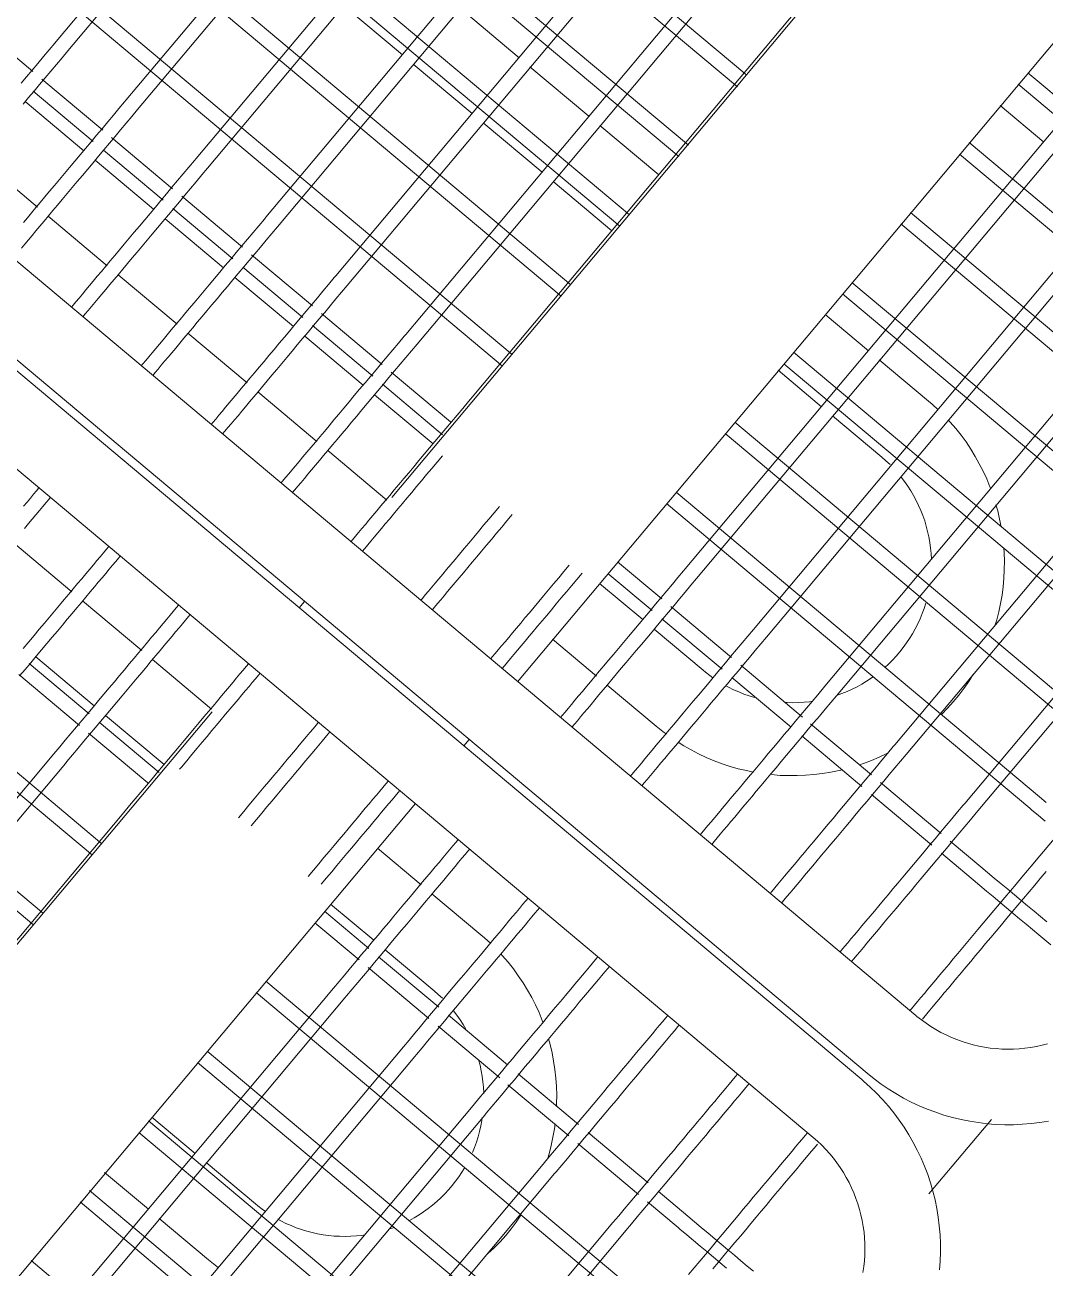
# Model space of a CAD drawing. Header units: metres. Extents: x 822482 to 822767, y 9662202 to 9662512.
# Drawn here: x 822649.4429 to 822649.5547, y 9662450.9258 to 9662451.0621 of the extents above; entities that cross this region are included whole.
import ezdxf

# ---------------------------------------------------------------- set-up
doc = ezdxf.new("R2010")
doc.units = ezdxf.units.M
doc.layers.add('ARQ_NE_EQUIPAMENTOS', color=7, linetype='Continuous')
doc.layers.add('NE_PESSOAS', color=8, linetype='Continuous', lineweight=0)

# ---------------------------------------------------------------- blocks, each defined once
blk = doc.blocks.new('COZINHA TRAMONTINA')
at = {"lineweight": 0, "transparency": 33554687}
for p, q in [((-1.40874, 0.60794), (-1.40874, 0.32794)), ((-1.40046, 0.32794), (-1.40046, 0.60794)), ((-1.39954, 0.60794), (-1.39954, 0.32794)), ((-1.39126, 0.32794), (-1.39126, 0.60794)), ((-1.44582, 0.53484), (-1.44582, 0.40839)), ((-1.44418, 0.40839), (-1.44418, 0.53484)), ((-1.43582, 0.53484), (-1.43582, 0.40839)), ((-1.43418, 0.40839), (-1.43418, 0.53484)), ((-1.36582, 0.53484), (-1.36582, 0.40839)), ((-1.36418, 0.40839), (-1.36418, 0.53484)), ((-1.35582, 0.53484), (-1.35582, 0.40839)), ((-1.35418, 0.40839), (-1.35418, 0.53484)), ((-1.34582, 0.53484), (-1.34582, 0.40839)), ((-1.34418, 0.40839), (-1.34418, 0.53484)), ((-1.33582, 0.53484), (-1.33582, 0.40834)), ((-1.33418, 0.40835), (-1.33418, 0.53484)), ((-1.32582, 0.53484), (-1.32582, 0.40835)), ((-1.32418, 0.40835), (-1.32418, 0.53484)), ((-1.37418, 0.46861), (-1.37418, 0.47731)), ((-1.27, 0.46876), (-1.37, 0.46876)), ((-1.38525, 0.46713), (-1.38525, 0.45867)), ((-1.37725, 0.45875), (-1.37725, 0.46712)), ((-1.37582, 0.4672), (-1.37582, 0.45859)), ((-1.37418, 0.45861), (-1.37418, 0.46731)), ((-1.37, 0.46712), (-1.27, 0.46712)), ((-1.27, 0.45876), (-1.37, 0.45876)), ((-1.38525, 0.45713), (-1.38525, 0.44867)), ((-1.37725, 0.44875), (-1.37725, 0.45712)), ((-1.37582, 0.45711), (-1.37582, 0.44859)), ((-1.37418, 0.44861), (-1.37418, 0.45735)), ((-1.37, 0.45712), (-1.27, 0.45712)), ((-1.27, 0.44876), (-1.37, 0.44876)), ((-1.38525, 0.44713), (-1.38525, 0.43867)), ((-1.37725, 0.43875), (-1.37725, 0.44712)), ((-1.37582, 0.4472), (-1.37582, 0.43859)), ((-1.37418, 0.43861), (-1.37418, 0.44731)), ((-1.37, 0.44712), (-1.27, 0.44712)), ((-1.34676, 0.44717), (-1.34676, 0.43873)), ((-1.27, 0.43876), (-1.37, 0.43876)), ((-1.41514, 0.42866), (-1.41514, 0.43713)), ((-1.38525, 0.43713), (-1.38525, 0.42867)), ((-1.37725, 0.42875), (-1.37725, 0.43712)), ((-1.37582, 0.4372), (-1.37582, 0.42859)), ((-1.37418, 0.42861), (-1.37418, 0.43731)), ((-1.37, 0.43712), (-1.27, 0.43712)), ((-1.34676, 0.43717), (-1.34676, 0.42873)), ((-1.33876, 0.42873), (-1.33876, 0.43718)), ((-1.27, 0.42876), (-1.37, 0.42876)), ((-1.42582, 0.42731), (-1.42582, 0.4186)), ((-1.42418, 0.4186), (-1.42418, 0.4272)), ((-1.42314, 0.42712), (-1.42314, 0.41875)), ((-1.41514, 0.41866), (-1.41514, 0.42713)), ((-1.38525, 0.42713), (-1.38525, 0.41867)), ((-1.37725, 0.41875), (-1.37725, 0.42712)), ((-1.37582, 0.4272), (-1.37582, 0.4186)), ((-1.37418, 0.4186), (-1.37418, 0.42731)), ((-1.37, 0.42712), (-1.27, 0.42712)), ((-1.34676, 0.42717), (-1.34676, 0.41873)), ((-1.33876, 0.41873), (-1.33876, 0.42718)), ((-1.43, 0.41876), (-1.53, 0.41876)), ((-1.27, 0.41876), (-1.37, 0.41876)), ((-1.53, 0.41712), (-1.43, 0.41712)), ((-1.42582, 0.41731), (-1.42582, 0.40882)), ((-1.42418, 0.40859), (-1.42418, 0.4172)), ((-1.42314, 0.41712), (-1.42314, 0.40875)), ((-1.41514, 0.40866), (-1.41514, 0.41713)), ((-1.38525, 0.41713), (-1.38525, 0.40867)), ((-1.37725, 0.40875), (-1.37725, 0.41712)), ((-1.37582, 0.4172), (-1.37582, 0.40859)), ((-1.37418, 0.40882), (-1.37418, 0.41731)), ((-1.37, 0.41712), (-1.27, 0.41712)), ((-1.34676, 0.41717), (-1.34676, 0.40873)), ((-1.33876, 0.40873), (-1.33876, 0.41718)), ((-1.41534, 0.40844), (-1.5425, 0.40844)), ((-1.43, 0.40876), (-1.53, 0.40876)), ((-1.39954, 0.40844), (-1.40046, 0.40844)), ((-1.2575, 0.40844), (-1.38466, 0.40844)), ((-1.27, 0.40876), (-1.37, 0.40876)), ((-1.5425, 0.38489), (-1.40871, 0.38489)), ((-1.47418, 0.33294), (-1.47418, 0.38498)), ((-1.46582, 0.38499), (-1.46582, 0.33294)), ((-1.46418, 0.33294), (-1.46418, 0.38499)), ((-1.46162, 0.38499), (-1.46162, 0.37873)), ((-1.45582, 0.38494), (-1.45582, 0.33294)), ((-1.45418, 0.33294), (-1.45418, 0.38494)), ((-1.45362, 0.37873), (-1.45362, 0.38494)), ((-1.44582, 0.38494), (-1.44582, 0.33294)), ((-1.44418, 0.33294), (-1.44418, 0.38494)), ((-1.43582, 0.38494), (-1.43582, 0.33294)), ((-1.43418, 0.33294), (-1.43418, 0.38494)), ((-1.42582, 0.38494), (-1.42582, 0.37861)), ((-1.42418, 0.37859), (-1.42418, 0.38494)), ((-1.42314, 0.38494), (-1.42314, 0.37875)), ((-1.41514, 0.37866), (-1.41514, 0.38494)), ((-1.40046, 0.38489), (-1.39954, 0.38489)), ((-1.39129, 0.38489), (-1.2575, 0.38489)), ((-1.38525, 0.38494), (-1.38525, 0.37867)), ((-1.37725, 0.37875), (-1.37725, 0.38494)), ((-1.37582, 0.38494), (-1.37582, 0.37859)), ((-1.37418, 0.37861), (-1.37418, 0.38494)), ((-1.36582, 0.38494), (-1.36582, 0.33294)), ((-1.36418, 0.33294), (-1.36418, 0.38494)), ((-1.35582, 0.38494), (-1.35582, 0.33294)), ((-1.35418, 0.33294), (-1.35418, 0.38494)), ((-1.34676, 0.38494), (-1.34676, 0.37873)), ((-1.34582, 0.38494), (-1.34582, 0.33294)), ((-1.34418, 0.33294), (-1.34418, 0.38494)), ((-1.33876, 0.37873), (-1.33876, 0.38494)), ((-1.33582, 0.38494), (-1.33582, 0.33294)), ((-1.33418, 0.33294), (-1.33418, 0.38494)), ((-1.32582, 0.38494), (-1.32582, 0.33294)), ((-1.32418, 0.33294), (-1.32418, 0.38494)), ((-1.31582, 0.38494), (-1.31582, 0.33294)), ((-1.31418, 0.33294), (-1.31418, 0.38494)), ((-1.30888, 0.38494), (-1.30888, 0.3787)), ((-1.30582, 0.38494), (-1.30582, 0.33294)), ((-1.30418, 0.33294), (-1.30418, 0.38494)), ((-1.43, 0.37876), (-1.53, 0.37876)), ((-1.27, 0.37876), (-1.37, 0.37876)), ((-1.53, 0.37712), (-1.43, 0.37712)), ((-1.46162, 0.37718), (-1.46162, 0.37012)), ((-1.45362, 0.37012), (-1.45362, 0.37717)), ((-1.42582, 0.37731), (-1.42582, 0.36861)), ((-1.42418, 0.36859), (-1.42418, 0.3772)), ((-1.42314, 0.37712), (-1.42314, 0.37012)), ((-1.41514, 0.37012), (-1.41514, 0.37713)), ((-1.38525, 0.37713), (-1.38525, 0.37012)), ((-1.37725, 0.37012), (-1.37725, 0.37712)), ((-1.37582, 0.3772), (-1.37582, 0.36859)), ((-1.37418, 0.36861), (-1.37418, 0.37731)), ((-1.37, 0.37712), (-1.27, 0.37712)), ((-1.34676, 0.37717), (-1.34676, 0.37012)), ((-1.33876, 0.37012), (-1.33876, 0.37718)), ((-1.43, 0.36876), (-1.53, 0.36876)), ((-1.27, 0.36876), (-1.37, 0.36876)), ((-1.53, 0.36712), (-1.43, 0.36712)), ((-1.42582, 0.36731), (-1.42582, 0.35847)), ((-1.42418, 0.35872), (-1.42418, 0.3672)), ((-1.37582, 0.3672), (-1.37582, 0.35872)), ((-1.37418, 0.35847), (-1.37418, 0.36731)), ((-1.37, 0.36712), (-1.27, 0.36712)), ((-1.43, 0.35876), (-1.53, 0.35876)), ((-1.27, 0.35876), (-1.37, 0.35876)), ((-1.42582, 0.35731), (-1.42582, 0.34861)), ((-1.42418, 0.34859), (-1.42418, 0.3572)), ((-1.37582, 0.3572), (-1.37582, 0.34859)), ((-1.37418, 0.34861), (-1.37418, 0.35731)), ((-1.35398, 0.35716), (-1.35422, 0.35702)), ((-1.53, 0.35712), (-1.43, 0.35712)), ((-1.44581, 0.35681), (-1.44634, 0.35712)), ((-1.37, 0.35712), (-1.27, 0.35712)), ((-1.43, 0.34876), (-1.53, 0.34876)), ((-1.27, 0.34876), (-1.37, 0.34876)), ((-1.53, 0.34712), (-1.43, 0.34712)), ((-1.42582, 0.34731), (-1.42582, 0.33861)), ((-1.42418, 0.33859), (-1.42418, 0.3472)), ((-1.37582, 0.3472), (-1.37582, 0.33859)), ((-1.37418, 0.33861), (-1.37418, 0.34731)), ((-1.37, 0.34712), (-1.27, 0.34712)), ((-1.43, 0.33876), (-1.53, 0.33876)), ((-1.27, 0.33876), (-1.37, 0.33876)), ((-1.53, 0.33712), (-1.43, 0.33712)), ((-1.42582, 0.33731), (-1.42582, 0.33294)), ((-1.42418, 0.33294), (-1.42418, 0.3372)), ((-1.37582, 0.3372), (-1.37582, 0.33294)), ((-1.37418, 0.33294), (-1.37418, 0.33731)), ((-1.37, 0.33712), (-1.27, 0.33712)), ((-1.27, 0.32876), (-1.37, 0.32876))]:
    blk.add_line(p, q, dxfattribs=at)
at = {"lineweight": 0, "transparency": 33554687, "flags": 128}
for points in [[(-1.376, 0.46876), (-1.37506, 0.46876), (-1.37411, 0.46876), (-1.37315, 0.46876), (-1.37219, 0.46876), (-1.37123, 0.46876), (-1.37026, 0.46876), (-1.37, 0.46876)], [(-1.37, 0.46712), (-1.37097, 0.46712), (-1.37193, 0.46712), (-1.3729, 0.46712), (-1.37385, 0.46712), (-1.3748, 0.46712), (-1.37575, 0.46712), (-1.37668, 0.46712), (-1.37761, 0.46712)], [(-1.38753, 0.45876), (-1.38685, 0.45876), (-1.38614, 0.45876), (-1.38541, 0.45876), (-1.38465, 0.45876), (-1.38387, 0.45876), (-1.38307, 0.45876), (-1.38224, 0.45876), (-1.3814, 0.45876), (-1.38054, 0.45876), (-1.37966, 0.45876), (-1.37876, 0.45876), (-1.37785, 0.45876), (-1.37693, 0.45876), (-1.376, 0.45876), (-1.37506, 0.45876), (-1.37411, 0.45876), (-1.37315, 0.45876), (-1.37219, 0.45876), (-1.37123, 0.45876), (-1.37026, 0.45876), (-1.37, 0.45876)], [(-1.37, 0.45712), (-1.37097, 0.45712), (-1.37193, 0.45712), (-1.3729, 0.45712), (-1.37385, 0.45712), (-1.3748, 0.45712), (-1.37575, 0.45712), (-1.37668, 0.45712), (-1.37761, 0.45712), (-1.37852, 0.45712), (-1.37942, 0.45712), (-1.3803, 0.45712), (-1.38117, 0.45712), (-1.38202, 0.45712), (-1.38285, 0.45712), (-1.38366, 0.45712), (-1.38444, 0.45712), (-1.38521, 0.45712), (-1.38595, 0.45712), (-1.38666, 0.45712), (-1.38735, 0.45712), (-1.38801, 0.45712), (-1.38864, 0.45712), (-1.38924, 0.45712), (-1.38981, 0.45712)], [(-1.39126, 0.44876), (-1.39099, 0.44876), (-1.39049, 0.44876), (-1.38996, 0.44876), (-1.3894, 0.44876), (-1.3888, 0.44876), (-1.38818, 0.44876), (-1.38753, 0.44876), (-1.38685, 0.44876), (-1.38614, 0.44876), (-1.38541, 0.44876), (-1.38465, 0.44876), (-1.38387, 0.44876), (-1.38307, 0.44876), (-1.38224, 0.44876), (-1.3814, 0.44876), (-1.38054, 0.44876), (-1.37966, 0.44876), (-1.37876, 0.44876), (-1.37785, 0.44876), (-1.37693, 0.44876), (-1.376, 0.44876), (-1.37506, 0.44876), (-1.37411, 0.44876), (-1.37315, 0.44876), (-1.37219, 0.44876), (-1.37123, 0.44876), (-1.37026, 0.44876), (-1.37, 0.44876)], [(-1.37, 0.44712), (-1.37097, 0.44712), (-1.37193, 0.44712), (-1.3729, 0.44712), (-1.37385, 0.44712), (-1.3748, 0.44712), (-1.37575, 0.44712), (-1.37668, 0.44712), (-1.37761, 0.44712), (-1.37852, 0.44712), (-1.37942, 0.44712), (-1.3803, 0.44712), (-1.38117, 0.44712), (-1.38202, 0.44712), (-1.38285, 0.44712), (-1.38366, 0.44712), (-1.38444, 0.44712), (-1.38521, 0.44712), (-1.38595, 0.44712), (-1.38666, 0.44712), (-1.38735, 0.44712), (-1.38801, 0.44712), (-1.38864, 0.44712), (-1.38924, 0.44712), (-1.38981, 0.44712), (-1.39035, 0.44712), (-1.39086, 0.44712), (-1.39126, 0.44712)], [(-1.41136, 0.43876), (-1.41076, 0.43876), (-1.41019, 0.43876), (-1.40965, 0.43876), (-1.40914, 0.43876), (-1.40874, 0.43876)], [(-1.39126, 0.43876), (-1.39099, 0.43876), (-1.39049, 0.43876), (-1.38996, 0.43876), (-1.3894, 0.43876), (-1.3888, 0.43876), (-1.38818, 0.43876), (-1.38753, 0.43876), (-1.38685, 0.43876), (-1.38614, 0.43876), (-1.38541, 0.43876), (-1.38465, 0.43876), (-1.38387, 0.43876), (-1.38307, 0.43876), (-1.38224, 0.43876), (-1.3814, 0.43876), (-1.38054, 0.43876), (-1.37966, 0.43876), (-1.37876, 0.43876), (-1.37785, 0.43876), (-1.37693, 0.43876), (-1.376, 0.43876), (-1.37506, 0.43876), (-1.37411, 0.43876), (-1.37315, 0.43876), (-1.37219, 0.43876), (-1.37123, 0.43876), (-1.37026, 0.43876), (-1.37, 0.43876)], [(-1.40874, 0.43712), (-1.40901, 0.43712), (-1.40951, 0.43712), (-1.41004, 0.43712), (-1.4106, 0.43712), (-1.4112, 0.43712), (-1.41182, 0.43712), (-1.41247, 0.43712), (-1.41315, 0.43712)], [(-1.37, 0.43712), (-1.37097, 0.43712), (-1.37193, 0.43712), (-1.3729, 0.43712), (-1.37385, 0.43712), (-1.3748, 0.43712), (-1.37575, 0.43712), (-1.37668, 0.43712), (-1.37761, 0.43712), (-1.37852, 0.43712), (-1.37942, 0.43712), (-1.3803, 0.43712), (-1.38117, 0.43712), (-1.38202, 0.43712), (-1.38285, 0.43712), (-1.38366, 0.43712), (-1.38444, 0.43712), (-1.38521, 0.43712), (-1.38595, 0.43712), (-1.38666, 0.43712), (-1.38735, 0.43712), (-1.38801, 0.43712), (-1.38864, 0.43712), (-1.38924, 0.43712), (-1.38981, 0.43712), (-1.39035, 0.43712), (-1.39086, 0.43712), (-1.39126, 0.43712)], [(-1.42332, 0.42876), (-1.42239, 0.42876), (-1.42148, 0.42876), (-1.42058, 0.42876), (-1.4197, 0.42876), (-1.41883, 0.42876), (-1.41798, 0.42876), (-1.41715, 0.42876), (-1.41634, 0.42876), (-1.41556, 0.42876), (-1.41479, 0.42876), (-1.41405, 0.42876), (-1.41334, 0.42876), (-1.41265, 0.42876), (-1.41199, 0.42876), (-1.41136, 0.42876), (-1.41076, 0.42876), (-1.41019, 0.42876), (-1.40965, 0.42876), (-1.40914, 0.42876), (-1.40874, 0.42876)], [(-1.39126, 0.42876), (-1.39099, 0.42876), (-1.39049, 0.42876), (-1.38996, 0.42876), (-1.3894, 0.42876), (-1.3888, 0.42876), (-1.38818, 0.42876), (-1.38753, 0.42876), (-1.38685, 0.42876), (-1.38614, 0.42876), (-1.38541, 0.42876), (-1.38465, 0.42876), (-1.38387, 0.42876), (-1.38307, 0.42876), (-1.38224, 0.42876), (-1.3814, 0.42876), (-1.38054, 0.42876), (-1.37966, 0.42876), (-1.37876, 0.42876), (-1.37785, 0.42876), (-1.37693, 0.42876), (-1.376, 0.42876), (-1.37506, 0.42876), (-1.37411, 0.42876), (-1.37315, 0.42876), (-1.37219, 0.42876), (-1.37123, 0.42876), (-1.37026, 0.42876), (-1.37, 0.42876)], [(-1.40874, 0.42712), (-1.40901, 0.42712), (-1.40951, 0.42712), (-1.41004, 0.42712), (-1.4106, 0.42712), (-1.4112, 0.42712), (-1.41182, 0.42712), (-1.41247, 0.42712), (-1.41315, 0.42712), (-1.41386, 0.42712), (-1.41459, 0.42712), (-1.41535, 0.42712), (-1.41613, 0.42712), (-1.41693, 0.42712), (-1.41776, 0.42712), (-1.4186, 0.42712), (-1.41946, 0.42712), (-1.42034, 0.42712), (-1.42124, 0.42712), (-1.42215, 0.42712), (-1.42307, 0.42712), (-1.424, 0.42712), (-1.42494, 0.42712), (-1.42589, 0.42712)], [(-1.37, 0.42712), (-1.37097, 0.42712), (-1.37193, 0.42712), (-1.3729, 0.42712), (-1.37385, 0.42712), (-1.3748, 0.42712), (-1.37575, 0.42712), (-1.37668, 0.42712), (-1.37761, 0.42712), (-1.37852, 0.42712), (-1.37942, 0.42712), (-1.3803, 0.42712), (-1.38117, 0.42712), (-1.38202, 0.42712), (-1.38285, 0.42712), (-1.38366, 0.42712), (-1.38444, 0.42712), (-1.38521, 0.42712), (-1.38595, 0.42712), (-1.38666, 0.42712), (-1.38735, 0.42712), (-1.38801, 0.42712), (-1.38864, 0.42712), (-1.38924, 0.42712), (-1.38981, 0.42712), (-1.39035, 0.42712), (-1.39086, 0.42712), (-1.39126, 0.42712)], [(-1.43, 0.41876), (-1.42903, 0.41876), (-1.42807, 0.41876), (-1.4271, 0.41876), (-1.42615, 0.41876), (-1.4252, 0.41876), (-1.42425, 0.41876), (-1.42332, 0.41876), (-1.42239, 0.41876), (-1.42148, 0.41876), (-1.42058, 0.41876), (-1.4197, 0.41876), (-1.41883, 0.41876), (-1.41798, 0.41876), (-1.41715, 0.41876), (-1.41634, 0.41876), (-1.41556, 0.41876), (-1.41479, 0.41876), (-1.41405, 0.41876), (-1.41334, 0.41876), (-1.41265, 0.41876), (-1.41199, 0.41876), (-1.41136, 0.41876), (-1.41076, 0.41876), (-1.41019, 0.41876), (-1.40965, 0.41876), (-1.40914, 0.41876), (-1.4087, 0.41876)], [(-1.3913, 0.41876), (-1.39099, 0.41876), (-1.39049, 0.41876), (-1.38996, 0.41876), (-1.3894, 0.41876), (-1.3888, 0.41876), (-1.38818, 0.41876), (-1.38753, 0.41876), (-1.38685, 0.41876), (-1.38614, 0.41876), (-1.38541, 0.41876), (-1.38465, 0.41876), (-1.38387, 0.41876), (-1.38307, 0.41876), (-1.38224, 0.41876), (-1.3814, 0.41876), (-1.38054, 0.41876), (-1.37966, 0.41876), (-1.37876, 0.41876), (-1.37785, 0.41876), (-1.37693, 0.41876), (-1.376, 0.41876), (-1.37506, 0.41876), (-1.37411, 0.41876), (-1.37315, 0.41876), (-1.37219, 0.41876), (-1.37123, 0.41876), (-1.37026, 0.41876), (-1.37, 0.41876)], [(-1.4087, 0.41712), (-1.40901, 0.41712), (-1.40951, 0.41712), (-1.41004, 0.41712), (-1.4106, 0.41712), (-1.4112, 0.41712), (-1.41182, 0.41712), (-1.41247, 0.41712), (-1.41315, 0.41712), (-1.41386, 0.41712), (-1.41459, 0.41712), (-1.41535, 0.41712), (-1.41613, 0.41712), (-1.41693, 0.41712), (-1.41776, 0.41712), (-1.4186, 0.41712), (-1.41946, 0.41712), (-1.42034, 0.41712), (-1.42124, 0.41712), (-1.42215, 0.41712), (-1.42307, 0.41712), (-1.424, 0.41712), (-1.42494, 0.41712), (-1.42589, 0.41712), (-1.42685, 0.41712), (-1.42781, 0.41712), (-1.42877, 0.41712), (-1.42974, 0.41712), (-1.43, 0.41712)], [(-1.37, 0.41712), (-1.37097, 0.41712), (-1.37193, 0.41712), (-1.3729, 0.41712), (-1.37385, 0.41712), (-1.3748, 0.41712), (-1.37575, 0.41712), (-1.37668, 0.41712), (-1.37761, 0.41712), (-1.37852, 0.41712), (-1.37942, 0.41712), (-1.3803, 0.41712), (-1.38117, 0.41712), (-1.38202, 0.41712), (-1.38285, 0.41712), (-1.38366, 0.41712), (-1.38444, 0.41712), (-1.38521, 0.41712), (-1.38595, 0.41712), (-1.38666, 0.41712), (-1.38735, 0.41712), (-1.38801, 0.41712), (-1.38864, 0.41712), (-1.38924, 0.41712), (-1.38981, 0.41712), (-1.39035, 0.41712), (-1.39086, 0.41712), (-1.3913, 0.41712)], [(-1.43, 0.40876), (-1.42903, 0.40876), (-1.42807, 0.40876), (-1.4271, 0.40876), (-1.42615, 0.40876), (-1.4252, 0.40876), (-1.42425, 0.40876), (-1.42332, 0.40876), (-1.42239, 0.40876), (-1.42148, 0.40876), (-1.42058, 0.40876), (-1.4197, 0.40876), (-1.41883, 0.40876), (-1.41798, 0.40876), (-1.41715, 0.40876), (-1.41634, 0.40876), (-1.41556, 0.40876), (-1.41479, 0.40876), (-1.41405, 0.40876), (-1.41334, 0.40876), (-1.41265, 0.40876), (-1.41199, 0.40876), (-1.41136, 0.40876), (-1.41076, 0.40876), (-1.41019, 0.40876), (-1.40965, 0.40876), (-1.40914, 0.40876), (-1.4087, 0.40876)], [(-1.3913, 0.40876), (-1.39099, 0.40876), (-1.39049, 0.40876), (-1.38996, 0.40876), (-1.3894, 0.40876), (-1.3888, 0.40876), (-1.38818, 0.40876), (-1.38753, 0.40876), (-1.38685, 0.40876), (-1.38614, 0.40876), (-1.38541, 0.40876), (-1.38465, 0.40876), (-1.38387, 0.40876), (-1.38307, 0.40876), (-1.38224, 0.40876), (-1.3814, 0.40876), (-1.38054, 0.40876), (-1.37966, 0.40876), (-1.37876, 0.40876), (-1.37785, 0.40876), (-1.37693, 0.40876), (-1.376, 0.40876), (-1.37506, 0.40876), (-1.37411, 0.40876), (-1.37315, 0.40876), (-1.37219, 0.40876), (-1.37123, 0.40876), (-1.37026, 0.40876), (-1.37, 0.40876)], [(-1.4087, 0.40712), (-1.40901, 0.40712), (-1.40951, 0.40712), (-1.41004, 0.40712), (-1.4106, 0.40712), (-1.4112, 0.40712), (-1.41182, 0.40712), (-1.41247, 0.40712), (-1.41315, 0.40712), (-1.41386, 0.40712), (-1.41459, 0.40712), (-1.41535, 0.40712), (-1.41613, 0.40712), (-1.41693, 0.40712), (-1.41776, 0.40712), (-1.4186, 0.40712), (-1.41946, 0.40712), (-1.42034, 0.40712), (-1.42124, 0.40712), (-1.42215, 0.40712), (-1.42247, 0.40712)], [(-1.37761, 0.40712), (-1.37852, 0.40712), (-1.37942, 0.40712), (-1.3803, 0.40712), (-1.38117, 0.40712), (-1.38202, 0.40712), (-1.38285, 0.40712), (-1.38366, 0.40712), (-1.38444, 0.40712), (-1.38521, 0.40712), (-1.38595, 0.40712), (-1.38666, 0.40712), (-1.38735, 0.40712), (-1.38801, 0.40712), (-1.38864, 0.40712), (-1.38924, 0.40712), (-1.38981, 0.40712), (-1.39035, 0.40712), (-1.39086, 0.40712), (-1.3913, 0.40712)], [(-1.42239, 0.39876), (-1.42148, 0.39876), (-1.42058, 0.39876), (-1.4197, 0.39876), (-1.41883, 0.39876), (-1.41798, 0.39876), (-1.41715, 0.39876), (-1.41634, 0.39876), (-1.41556, 0.39876), (-1.41479, 0.39876), (-1.41405, 0.39876), (-1.41334, 0.39876), (-1.41265, 0.39876), (-1.41199, 0.39876), (-1.41136, 0.39876), (-1.41076, 0.39876), (-1.41019, 0.39876), (-1.40965, 0.39876), (-1.40914, 0.39876), (-1.40871, 0.39876)], [(-1.39129, 0.39876), (-1.39099, 0.39876), (-1.39049, 0.39876), (-1.38996, 0.39876), (-1.3894, 0.39876), (-1.3888, 0.39876), (-1.38818, 0.39876), (-1.38753, 0.39876), (-1.38685, 0.39876), (-1.38614, 0.39876), (-1.38541, 0.39876), (-1.38465, 0.39876), (-1.38387, 0.39876), (-1.38307, 0.39876), (-1.38224, 0.39876), (-1.3814, 0.39876), (-1.38054, 0.39876), (-1.37966, 0.39876), (-1.37876, 0.39876), (-1.37785, 0.39876)], [(-1.40871, 0.39712), (-1.40901, 0.39712), (-1.40951, 0.39712), (-1.41004, 0.39712), (-1.4106, 0.39712), (-1.4112, 0.39712), (-1.41182, 0.39712), (-1.41247, 0.39712), (-1.41315, 0.39712), (-1.41386, 0.39712), (-1.41459, 0.39712), (-1.41535, 0.39712), (-1.41613, 0.39712), (-1.41693, 0.39712), (-1.41776, 0.39712), (-1.4186, 0.39712), (-1.41946, 0.39712), (-1.42034, 0.39712), (-1.42124, 0.39712), (-1.42215, 0.39712)], [(-1.37761, 0.39712), (-1.37852, 0.39712), (-1.37942, 0.39712), (-1.3803, 0.39712), (-1.38117, 0.39712), (-1.38202, 0.39712), (-1.38285, 0.39712), (-1.38366, 0.39712), (-1.38444, 0.39712), (-1.38521, 0.39712), (-1.38595, 0.39712), (-1.38666, 0.39712), (-1.38735, 0.39712), (-1.38801, 0.39712), (-1.38864, 0.39712), (-1.38924, 0.39712), (-1.38981, 0.39712), (-1.39035, 0.39712), (-1.39086, 0.39712), (-1.39129, 0.39712)], [(-1.42239, 0.38876), (-1.42148, 0.38876), (-1.42058, 0.38876), (-1.4197, 0.38876), (-1.41883, 0.38876), (-1.41798, 0.38876), (-1.41715, 0.38876), (-1.41634, 0.38876), (-1.41556, 0.38876), (-1.41479, 0.38876), (-1.41405, 0.38876), (-1.41334, 0.38876), (-1.41265, 0.38876), (-1.41199, 0.38876), (-1.41136, 0.38876), (-1.41076, 0.38876), (-1.41019, 0.38876), (-1.40965, 0.38876), (-1.40914, 0.38876), (-1.40871, 0.38876)], [(-1.39129, 0.38876), (-1.39099, 0.38876), (-1.39049, 0.38876), (-1.38996, 0.38876), (-1.3894, 0.38876), (-1.3888, 0.38876), (-1.38818, 0.38876), (-1.38753, 0.38876), (-1.38685, 0.38876), (-1.38614, 0.38876), (-1.38541, 0.38876), (-1.38465, 0.38876), (-1.38387, 0.38876), (-1.38307, 0.38876), (-1.38224, 0.38876), (-1.3814, 0.38876), (-1.38054, 0.38876), (-1.37966, 0.38876), (-1.37876, 0.38876), (-1.37785, 0.38876)], [(-1.40871, 0.38712), (-1.40901, 0.38712), (-1.40951, 0.38712), (-1.41004, 0.38712), (-1.4106, 0.38712), (-1.4112, 0.38712), (-1.41182, 0.38712), (-1.41247, 0.38712), (-1.41315, 0.38712), (-1.41386, 0.38712), (-1.41459, 0.38712), (-1.41535, 0.38712), (-1.41613, 0.38712), (-1.41693, 0.38712), (-1.41776, 0.38712), (-1.4186, 0.38712), (-1.41946, 0.38712), (-1.42034, 0.38712), (-1.42124, 0.38712), (-1.42215, 0.38712)], [(-1.37761, 0.38712), (-1.37852, 0.38712), (-1.37942, 0.38712), (-1.3803, 0.38712), (-1.38117, 0.38712), (-1.38202, 0.38712), (-1.38285, 0.38712), (-1.38366, 0.38712), (-1.38444, 0.38712), (-1.38521, 0.38712), (-1.38595, 0.38712), (-1.38666, 0.38712), (-1.38735, 0.38712), (-1.38801, 0.38712), (-1.38864, 0.38712), (-1.38924, 0.38712), (-1.38981, 0.38712), (-1.39035, 0.38712), (-1.39086, 0.38712), (-1.39129, 0.38712)], [(-1.43, 0.37876), (-1.42903, 0.37876), (-1.42807, 0.37876), (-1.4271, 0.37876), (-1.42615, 0.37876), (-1.4252, 0.37876), (-1.42425, 0.37876), (-1.42332, 0.37876), (-1.42239, 0.37876), (-1.42148, 0.37876), (-1.42058, 0.37876), (-1.4197, 0.37876), (-1.41883, 0.37876), (-1.41798, 0.37876), (-1.41715, 0.37876), (-1.41634, 0.37876), (-1.41556, 0.37876), (-1.41479, 0.37876), (-1.41405, 0.37876), (-1.41334, 0.37876), (-1.41265, 0.37876), (-1.41199, 0.37876), (-1.41136, 0.37876), (-1.41076, 0.37876), (-1.41019, 0.37876), (-1.40965, 0.37876), (-1.40914, 0.37876), (-1.40872, 0.37876)], [(-1.39128, 0.37876), (-1.39099, 0.37876), (-1.39049, 0.37876), (-1.38996, 0.37876), (-1.3894, 0.37876), (-1.3888, 0.37876), (-1.38818, 0.37876), (-1.38753, 0.37876), (-1.38685, 0.37876), (-1.38614, 0.37876), (-1.38541, 0.37876), (-1.38465, 0.37876), (-1.38387, 0.37876), (-1.38307, 0.37876), (-1.38224, 0.37876), (-1.3814, 0.37876), (-1.38054, 0.37876), (-1.37966, 0.37876), (-1.37876, 0.37876), (-1.37785, 0.37876), (-1.37693, 0.37876), (-1.376, 0.37876), (-1.37506, 0.37876), (-1.37411, 0.37876), (-1.37315, 0.37876), (-1.37219, 0.37876), (-1.37123, 0.37876), (-1.37026, 0.37876), (-1.37, 0.37876)], [(-1.40872, 0.37712), (-1.40901, 0.37712), (-1.40951, 0.37712), (-1.41004, 0.37712), (-1.4106, 0.37712), (-1.4112, 0.37712), (-1.41182, 0.37712), (-1.41247, 0.37712), (-1.41315, 0.37712), (-1.41386, 0.37712), (-1.41459, 0.37712), (-1.41535, 0.37712), (-1.41613, 0.37712), (-1.41693, 0.37712), (-1.41776, 0.37712), (-1.4186, 0.37712), (-1.41946, 0.37712), (-1.42034, 0.37712), (-1.42124, 0.37712), (-1.42215, 0.37712), (-1.42307, 0.37712), (-1.424, 0.37712), (-1.42494, 0.37712), (-1.42589, 0.37712), (-1.42685, 0.37712), (-1.42781, 0.37712), (-1.42877, 0.37712), (-1.42974, 0.37712), (-1.43, 0.37712)], [(-1.37, 0.37712), (-1.37097, 0.37712), (-1.37193, 0.37712), (-1.3729, 0.37712), (-1.37385, 0.37712), (-1.3748, 0.37712), (-1.37575, 0.37712), (-1.37668, 0.37712), (-1.37761, 0.37712), (-1.37852, 0.37712), (-1.37942, 0.37712), (-1.3803, 0.37712), (-1.38117, 0.37712), (-1.38202, 0.37712), (-1.38285, 0.37712), (-1.38366, 0.37712), (-1.38444, 0.37712), (-1.38521, 0.37712), (-1.38595, 0.37712), (-1.38666, 0.37712), (-1.38735, 0.37712), (-1.38801, 0.37712), (-1.38864, 0.37712), (-1.38924, 0.37712), (-1.38981, 0.37712), (-1.39035, 0.37712), (-1.39086, 0.37712), (-1.39128, 0.37712)], [(-1.46162, 0.37012), (-1.4616, 0.36919), (-1.46158, 0.36873)], [(-1.45356, 0.36873), (-1.45359, 0.36918), (-1.45362, 0.36979), (-1.45362, 0.37012)], [(-1.42314, 0.37012), (-1.42315, 0.36951), (-1.42318, 0.3689)], [(-1.41518, 0.36869), (-1.41514, 0.36962), (-1.41514, 0.37012)], [(-1.38525, 0.37012), (-1.38523, 0.36919), (-1.3852, 0.36867)], [(-1.37719, 0.36875), (-1.37722, 0.36918), (-1.37725, 0.36979), (-1.37725, 0.37012)], [(-1.34676, 0.37012), (-1.34678, 0.36951), (-1.34681, 0.3689)], [(-1.33881, 0.36873), (-1.33877, 0.36962), (-1.33876, 0.37012)], [(-1.43, 0.36876), (-1.42903, 0.36876), (-1.42807, 0.36876), (-1.4271, 0.36876), (-1.42615, 0.36876), (-1.4252, 0.36876), (-1.42425, 0.36876), (-1.42332, 0.36876), (-1.42239, 0.36876), (-1.42148, 0.36876), (-1.42058, 0.36876), (-1.4197, 0.36876), (-1.41883, 0.36876), (-1.41798, 0.36876), (-1.41715, 0.36876), (-1.41634, 0.36876), (-1.41556, 0.36876), (-1.41479, 0.36876), (-1.41405, 0.36876), (-1.41334, 0.36876), (-1.41265, 0.36876), (-1.41199, 0.36876), (-1.41136, 0.36876), (-1.41076, 0.36876), (-1.41019, 0.36876), (-1.40965, 0.36876), (-1.40914, 0.36876), (-1.40872, 0.36876)], [(-1.39128, 0.36876), (-1.39099, 0.36876), (-1.39049, 0.36876), (-1.38996, 0.36876), (-1.3894, 0.36876), (-1.3888, 0.36876), (-1.38818, 0.36876), (-1.38753, 0.36876), (-1.38685, 0.36876), (-1.38614, 0.36876), (-1.38541, 0.36876), (-1.38465, 0.36876), (-1.38387, 0.36876), (-1.38307, 0.36876), (-1.38224, 0.36876), (-1.3814, 0.36876), (-1.38054, 0.36876), (-1.37966, 0.36876), (-1.37876, 0.36876), (-1.37785, 0.36876), (-1.37693, 0.36876), (-1.376, 0.36876), (-1.37506, 0.36876), (-1.37411, 0.36876), (-1.37315, 0.36876), (-1.37219, 0.36876), (-1.37123, 0.36876), (-1.37026, 0.36876), (-1.37, 0.36876)], [(-1.4485, 0.35873), (-1.44876, 0.35896), (-1.4492, 0.35938), (-1.44962, 0.35982), (-1.45002, 0.36028), (-1.45041, 0.36076), (-1.45077, 0.36124), (-1.45112, 0.36175), (-1.45144, 0.36226), (-1.45175, 0.36279), (-1.45203, 0.36333), (-1.45229, 0.36388), (-1.45253, 0.36444), (-1.45274, 0.36501), (-1.45293, 0.36559), (-1.4531, 0.36618), (-1.45325, 0.36677), (-1.45333, 0.36717)], [(-1.40872, 0.36712), (-1.40901, 0.36712), (-1.40951, 0.36712), (-1.41004, 0.36712), (-1.4106, 0.36712), (-1.4112, 0.36712), (-1.41182, 0.36712), (-1.41247, 0.36712), (-1.41315, 0.36712), (-1.41386, 0.36712), (-1.41459, 0.36712), (-1.41535, 0.36712), (-1.41613, 0.36712), (-1.41693, 0.36712), (-1.41776, 0.36712), (-1.4186, 0.36712), (-1.41946, 0.36712), (-1.42034, 0.36712), (-1.42124, 0.36712), (-1.42215, 0.36712), (-1.42307, 0.36712), (-1.424, 0.36712), (-1.42494, 0.36712), (-1.42589, 0.36712), (-1.42685, 0.36712), (-1.42781, 0.36712), (-1.42877, 0.36712), (-1.42974, 0.36712), (-1.43, 0.36712)], [(-1.42344, 0.36709), (-1.42357, 0.3665), (-1.42373, 0.36591), (-1.42391, 0.36533), (-1.42411, 0.36475)], [(-1.41813, 0.35872), (-1.418, 0.35894), (-1.41757, 0.35977), (-1.41717, 0.36061), (-1.41681, 0.36146), (-1.41648, 0.36233), (-1.41619, 0.36322), (-1.41593, 0.36411), (-1.4157, 0.36501), (-1.41552, 0.36592), (-1.41537, 0.36684), (-1.41533, 0.36713)], [(-1.37, 0.36712), (-1.37097, 0.36712), (-1.37193, 0.36712), (-1.3729, 0.36712), (-1.37385, 0.36712), (-1.3748, 0.36712), (-1.37575, 0.36712), (-1.37668, 0.36712), (-1.37761, 0.36712), (-1.37852, 0.36712), (-1.37942, 0.36712), (-1.3803, 0.36712), (-1.38117, 0.36712), (-1.38202, 0.36712), (-1.38285, 0.36712), (-1.38366, 0.36712), (-1.38444, 0.36712), (-1.38521, 0.36712), (-1.38595, 0.36712), (-1.38666, 0.36712), (-1.38735, 0.36712), (-1.38801, 0.36712), (-1.38864, 0.36712), (-1.38924, 0.36712), (-1.38981, 0.36712), (-1.39035, 0.36712), (-1.39086, 0.36712), (-1.39128, 0.36712)], [(-1.38505, 0.36713), (-1.38495, 0.36642), (-1.38479, 0.3655), (-1.38458, 0.3646), (-1.38435, 0.3637), (-1.38407, 0.36281), (-1.38376, 0.36193), (-1.38342, 0.36107), (-1.38304, 0.36022), (-1.38262, 0.35939), (-1.38226, 0.35872)], [(-1.37592, 0.36388), (-1.37615, 0.36444), (-1.37637, 0.36501), (-1.37656, 0.36559), (-1.37673, 0.36618), (-1.37688, 0.36677), (-1.37695, 0.36712)], [(-1.34707, 0.36709), (-1.3472, 0.3665), (-1.34736, 0.36591), (-1.34754, 0.36533), (-1.34774, 0.36475), (-1.34797, 0.36418), (-1.34822, 0.36363), (-1.34849, 0.36308), (-1.34878, 0.36255), (-1.34909, 0.36202), (-1.34943, 0.36151), (-1.34978, 0.36102), (-1.35015, 0.36054), (-1.35055, 0.36007), (-1.35096, 0.35962), (-1.35139, 0.35919), (-1.35183, 0.35877)], [(-1.34175, 0.35872), (-1.34163, 0.35894), (-1.3412, 0.35977), (-1.3408, 0.36061), (-1.34044, 0.36146), (-1.34011, 0.36233), (-1.33981, 0.36322), (-1.33955, 0.36411), (-1.33933, 0.36501), (-1.33915, 0.36592), (-1.339, 0.36684), (-1.33895, 0.36718)], [(-1.4258, 0.36151), (-1.42615, 0.36102), (-1.42653, 0.36054), (-1.42692, 0.36007), (-1.42733, 0.35962), (-1.42776, 0.35919), (-1.42821, 0.35877), (-1.42826, 0.35872)], [(-1.37213, 0.35872), (-1.37239, 0.35896), (-1.37283, 0.35938), (-1.37325, 0.35982), (-1.37365, 0.36028), (-1.37403, 0.36076), (-1.37422, 0.361)], [(-1.43, 0.35876), (-1.42903, 0.35876), (-1.42807, 0.35876), (-1.4271, 0.35876), (-1.42615, 0.35876), (-1.4252, 0.35876), (-1.42425, 0.35876), (-1.42332, 0.35876), (-1.42239, 0.35876), (-1.42148, 0.35876), (-1.42058, 0.35876), (-1.4197, 0.35876), (-1.41883, 0.35876), (-1.41798, 0.35876), (-1.41715, 0.35876), (-1.41634, 0.35876), (-1.41556, 0.35876), (-1.41479, 0.35876), (-1.41405, 0.35876), (-1.41334, 0.35876), (-1.41265, 0.35876), (-1.41199, 0.35876), (-1.41136, 0.35876), (-1.41076, 0.35876), (-1.41019, 0.35876), (-1.40965, 0.35876), (-1.40914, 0.35876), (-1.40873, 0.35876)], [(-1.39127, 0.35876), (-1.39099, 0.35876), (-1.39049, 0.35876), (-1.38996, 0.35876), (-1.3894, 0.35876), (-1.3888, 0.35876), (-1.38818, 0.35876), (-1.38753, 0.35876), (-1.38685, 0.35876), (-1.38614, 0.35876), (-1.38541, 0.35876), (-1.38465, 0.35876), (-1.38387, 0.35876), (-1.38307, 0.35876), (-1.38224, 0.35876), (-1.3814, 0.35876), (-1.38054, 0.35876), (-1.37966, 0.35876), (-1.37876, 0.35876), (-1.37785, 0.35876), (-1.37693, 0.35876), (-1.376, 0.35876), (-1.37506, 0.35876), (-1.37411, 0.35876), (-1.37315, 0.35876), (-1.37219, 0.35876), (-1.37123, 0.35876), (-1.37026, 0.35876), (-1.37, 0.35876)], [(-1.43038, 0.35715), (-1.43066, 0.35697), (-1.43119, 0.35668), (-1.43174, 0.3564), (-1.43229, 0.35615), (-1.43286, 0.35591), (-1.43343, 0.3557), (-1.43401, 0.35552)], [(-1.34421, 0.35517), (-1.34367, 0.35584), (-1.34311, 0.35659), (-1.34271, 0.35717)], [(-1.43579, 0.3551), (-1.43639, 0.35501), (-1.437, 0.35494), (-1.43761, 0.3549), (-1.43821, 0.35488), (-1.43882, 0.35488), (-1.43943, 0.35491), (-1.44004, 0.35497), (-1.44065, 0.35505), (-1.44125, 0.35515), (-1.44184, 0.35528), (-1.44243, 0.35543), (-1.44302, 0.3556), (-1.4436, 0.3558), (-1.44416, 0.35602)], [(-1.40873, 0.35712), (-1.40901, 0.35712), (-1.40951, 0.35712), (-1.41004, 0.35712), (-1.4106, 0.35712), (-1.4112, 0.35712), (-1.41182, 0.35712), (-1.41247, 0.35712), (-1.41315, 0.35712), (-1.41386, 0.35712), (-1.41459, 0.35712), (-1.41535, 0.35712), (-1.41613, 0.35712), (-1.41693, 0.35712), (-1.41776, 0.35712), (-1.4186, 0.35712), (-1.41946, 0.35712), (-1.42034, 0.35712), (-1.42124, 0.35712), (-1.42215, 0.35712), (-1.42307, 0.35712), (-1.424, 0.35712), (-1.42494, 0.35712), (-1.42589, 0.35712), (-1.42685, 0.35712), (-1.42781, 0.35712), (-1.42877, 0.35712), (-1.42974, 0.35712), (-1.43, 0.35712)], [(-1.42421, 0.3517), (-1.42396, 0.35189), (-1.42324, 0.35248), (-1.42255, 0.3531), (-1.42188, 0.35375), (-1.42124, 0.35442), (-1.42063, 0.35512), (-1.42004, 0.35584), (-1.41948, 0.35659), (-1.41911, 0.35712)], [(-1.37, 0.35712), (-1.37097, 0.35712), (-1.37193, 0.35712), (-1.3729, 0.35712), (-1.37385, 0.35712), (-1.3748, 0.35712), (-1.37575, 0.35712), (-1.37668, 0.35712), (-1.37761, 0.35712), (-1.37852, 0.35712), (-1.37942, 0.35712), (-1.3803, 0.35712), (-1.38117, 0.35712), (-1.38202, 0.35712), (-1.38285, 0.35712), (-1.38366, 0.35712), (-1.38444, 0.35712), (-1.38521, 0.35712), (-1.38595, 0.35712), (-1.38666, 0.35712), (-1.38735, 0.35712), (-1.38801, 0.35712), (-1.38864, 0.35712), (-1.38924, 0.35712), (-1.38981, 0.35712), (-1.39035, 0.35712), (-1.39086, 0.35712), (-1.39127, 0.35712)], [(-1.38119, 0.357), (-1.38065, 0.35624), (-1.38008, 0.35551), (-1.37948, 0.35479), (-1.37885, 0.35411), (-1.3782, 0.35345), (-1.37752, 0.35281), (-1.37682, 0.35221), (-1.37609, 0.35163), (-1.37579, 0.35141)], [(-1.36579, 0.35536), (-1.36606, 0.35543), (-1.36665, 0.3556), (-1.36722, 0.3558), (-1.36779, 0.35602), (-1.36835, 0.35626), (-1.3689, 0.35652), (-1.36944, 0.35681), (-1.36996, 0.35712)], [(-1.35592, 0.35615), (-1.35648, 0.35591), (-1.35706, 0.3557), (-1.35764, 0.35552), (-1.35822, 0.35535), (-1.35882, 0.35521), (-1.35942, 0.3551), (-1.36002, 0.35501), (-1.36062, 0.35494), (-1.36123, 0.3549), (-1.36184, 0.35488), (-1.36245, 0.35488), (-1.36306, 0.35491), (-1.36367, 0.35497), (-1.36421, 0.35504)], [(-1.35286, 0.34876), (-1.35233, 0.34899), (-1.3515, 0.34939), (-1.35068, 0.34983), (-1.34987, 0.3503), (-1.34909, 0.3508), (-1.34833, 0.35133), (-1.34759, 0.35189), (-1.34687, 0.35248), (-1.34618, 0.3531), (-1.34579, 0.35347)], [(-1.4293, 0.34873), (-1.42871, 0.34899), (-1.42787, 0.34939), (-1.42705, 0.34983), (-1.42625, 0.3503), (-1.42579, 0.35059)], [(-1.37421, 0.35035), (-1.37377, 0.35008), (-1.37296, 0.34962), (-1.37213, 0.3492), (-1.37129, 0.34881)], [(-1.43, 0.34876), (-1.42903, 0.34876), (-1.42807, 0.34876), (-1.4271, 0.34876), (-1.42615, 0.34876), (-1.4252, 0.34876), (-1.42425, 0.34876), (-1.42332, 0.34876), (-1.42239, 0.34876), (-1.42148, 0.34876), (-1.42058, 0.34876), (-1.4197, 0.34876), (-1.41883, 0.34876), (-1.41798, 0.34876), (-1.41715, 0.34876), (-1.41634, 0.34876), (-1.41556, 0.34876), (-1.41479, 0.34876), (-1.41405, 0.34876), (-1.41334, 0.34876), (-1.41265, 0.34876), (-1.41199, 0.34876), (-1.41136, 0.34876), (-1.41076, 0.34876), (-1.41019, 0.34876), (-1.40965, 0.34876), (-1.40914, 0.34876), (-1.40873, 0.34876)], [(-1.39127, 0.34876), (-1.39099, 0.34876), (-1.39049, 0.34876), (-1.38996, 0.34876), (-1.3894, 0.34876), (-1.3888, 0.34876), (-1.38818, 0.34876), (-1.38753, 0.34876), (-1.38685, 0.34876), (-1.38614, 0.34876), (-1.38541, 0.34876), (-1.38465, 0.34876), (-1.38387, 0.34876), (-1.38307, 0.34876), (-1.38224, 0.34876), (-1.3814, 0.34876), (-1.38054, 0.34876), (-1.37966, 0.34876), (-1.37876, 0.34876), (-1.37785, 0.34876), (-1.37693, 0.34876), (-1.376, 0.34876), (-1.37506, 0.34876), (-1.37411, 0.34876), (-1.37315, 0.34876), (-1.37219, 0.34876), (-1.37123, 0.34876), (-1.37026, 0.34876), (-1.37, 0.34876)], [(-1.44174, 0.34713), (-1.44141, 0.34708), (-1.44049, 0.34697), (-1.43956, 0.34691), (-1.43863, 0.34688), (-1.4377, 0.34689), (-1.43677, 0.34693), (-1.43585, 0.34702)], [(-1.40873, 0.34712), (-1.40901, 0.34712), (-1.40951, 0.34712), (-1.41004, 0.34712), (-1.4106, 0.34712), (-1.4112, 0.34712), (-1.41182, 0.34712), (-1.41247, 0.34712), (-1.41315, 0.34712), (-1.41386, 0.34712), (-1.41459, 0.34712), (-1.41535, 0.34712), (-1.41613, 0.34712), (-1.41693, 0.34712), (-1.41776, 0.34712), (-1.4186, 0.34712), (-1.41946, 0.34712), (-1.42034, 0.34712), (-1.42124, 0.34712), (-1.42215, 0.34712), (-1.42307, 0.34712), (-1.424, 0.34712), (-1.42494, 0.34712), (-1.42589, 0.34712), (-1.42685, 0.34712), (-1.42781, 0.34712), (-1.42877, 0.34712), (-1.42974, 0.34712), (-1.43, 0.34712)], [(-1.37, 0.34712), (-1.37097, 0.34712), (-1.37193, 0.34712), (-1.3729, 0.34712), (-1.37385, 0.34712), (-1.3748, 0.34712), (-1.37575, 0.34712), (-1.37668, 0.34712), (-1.37761, 0.34712), (-1.37852, 0.34712), (-1.37942, 0.34712), (-1.3803, 0.34712), (-1.38117, 0.34712), (-1.38202, 0.34712), (-1.38285, 0.34712), (-1.38366, 0.34712), (-1.38444, 0.34712), (-1.38521, 0.34712), (-1.38595, 0.34712), (-1.38666, 0.34712), (-1.38735, 0.34712), (-1.38801, 0.34712), (-1.38864, 0.34712), (-1.38924, 0.34712), (-1.38981, 0.34712), (-1.39035, 0.34712), (-1.39086, 0.34712), (-1.39127, 0.34712)], [(-1.36411, 0.34697), (-1.36319, 0.34691), (-1.36226, 0.34688), (-1.36133, 0.34689), (-1.3604, 0.34693), (-1.35947, 0.34702), (-1.35862, 0.34713)], [(-1.43, 0.33876), (-1.42903, 0.33876), (-1.42807, 0.33876), (-1.4271, 0.33876), (-1.42615, 0.33876), (-1.4252, 0.33876), (-1.42425, 0.33876), (-1.42332, 0.33876), (-1.42239, 0.33876), (-1.42148, 0.33876), (-1.42058, 0.33876), (-1.4197, 0.33876), (-1.41883, 0.33876), (-1.41798, 0.33876), (-1.41715, 0.33876), (-1.41634, 0.33876), (-1.41556, 0.33876), (-1.41479, 0.33876), (-1.41405, 0.33876), (-1.41334, 0.33876), (-1.41265, 0.33876), (-1.41199, 0.33876), (-1.41136, 0.33876), (-1.41076, 0.33876), (-1.41019, 0.33876), (-1.40965, 0.33876), (-1.40914, 0.33876), (-1.40874, 0.33876)], [(-1.39126, 0.33876), (-1.39099, 0.33876), (-1.39049, 0.33876), (-1.38996, 0.33876), (-1.3894, 0.33876), (-1.3888, 0.33876), (-1.38818, 0.33876), (-1.38753, 0.33876), (-1.38685, 0.33876), (-1.38614, 0.33876), (-1.38541, 0.33876), (-1.38465, 0.33876), (-1.38387, 0.33876), (-1.38307, 0.33876), (-1.38224, 0.33876), (-1.3814, 0.33876), (-1.38054, 0.33876), (-1.37966, 0.33876), (-1.37876, 0.33876), (-1.37785, 0.33876), (-1.37693, 0.33876), (-1.376, 0.33876), (-1.37506, 0.33876), (-1.37411, 0.33876), (-1.37315, 0.33876), (-1.37219, 0.33876), (-1.37123, 0.33876), (-1.37026, 0.33876), (-1.37, 0.33876)], [(-1.40874, 0.33712), (-1.40901, 0.33712), (-1.40951, 0.33712), (-1.41004, 0.33712), (-1.4106, 0.33712), (-1.4112, 0.33712), (-1.41182, 0.33712), (-1.41247, 0.33712), (-1.41315, 0.33712), (-1.41386, 0.33712), (-1.41459, 0.33712), (-1.41535, 0.33712), (-1.41613, 0.33712), (-1.41693, 0.33712), (-1.41776, 0.33712), (-1.4186, 0.33712), (-1.41946, 0.33712), (-1.42034, 0.33712), (-1.42124, 0.33712), (-1.42215, 0.33712), (-1.42307, 0.33712), (-1.424, 0.33712), (-1.42494, 0.33712), (-1.42589, 0.33712), (-1.42685, 0.33712), (-1.42781, 0.33712), (-1.42877, 0.33712), (-1.42974, 0.33712), (-1.43, 0.33712)], [(-1.37, 0.33712), (-1.37097, 0.33712), (-1.37193, 0.33712), (-1.3729, 0.33712), (-1.37385, 0.33712), (-1.3748, 0.33712), (-1.37575, 0.33712), (-1.37668, 0.33712), (-1.37761, 0.33712), (-1.37852, 0.33712), (-1.37942, 0.33712), (-1.3803, 0.33712), (-1.38117, 0.33712), (-1.38202, 0.33712), (-1.38285, 0.33712), (-1.38366, 0.33712), (-1.38444, 0.33712), (-1.38521, 0.33712), (-1.38595, 0.33712), (-1.38666, 0.33712), (-1.38735, 0.33712), (-1.38801, 0.33712), (-1.38864, 0.33712), (-1.38924, 0.33712), (-1.38981, 0.33712), (-1.39035, 0.33712), (-1.39086, 0.33712), (-1.39126, 0.33712)], [(-1.42582, 0.32601), (-1.42582, 0.32694), (-1.42582, 0.32788), (-1.42582, 0.32883), (-1.42582, 0.32979), (-1.42582, 0.33075), (-1.42582, 0.33171), (-1.42582, 0.33268), (-1.42582, 0.33294)], [(-1.42418, 0.33294), (-1.42418, 0.33197), (-1.42418, 0.33101), (-1.42418, 0.33004), (-1.42418, 0.32909), (-1.42418, 0.32814), (-1.42418, 0.32719), (-1.42418, 0.32626), (-1.42418, 0.32533), (-1.42418, 0.32442), (-1.42418, 0.32352)], [(-1.37582, 0.32154), (-1.37582, 0.3224), (-1.37582, 0.32328), (-1.37582, 0.32418), (-1.37582, 0.32509), (-1.37582, 0.32601), (-1.37582, 0.32694), (-1.37582, 0.32788), (-1.37582, 0.32883), (-1.37582, 0.32979), (-1.37582, 0.33075), (-1.37582, 0.33171), (-1.37582, 0.33268), (-1.37582, 0.33294)], [(-1.37418, 0.33294), (-1.37418, 0.33197), (-1.37418, 0.33101), (-1.37418, 0.33004), (-1.37418, 0.32909), (-1.37418, 0.32814), (-1.37418, 0.32719), (-1.37418, 0.32626), (-1.37418, 0.32533), (-1.37418, 0.32442), (-1.37418, 0.32352)], [(-1.36582, 0.33075), (-1.36582, 0.33171), (-1.36582, 0.33268), (-1.36582, 0.33294)], [(-1.36418, 0.33294), (-1.36418, 0.33197)], [(-1.42903, 0.32876), (-1.42807, 0.32876), (-1.4271, 0.32876), (-1.42615, 0.32876), (-1.4252, 0.32876), (-1.42425, 0.32876), (-1.42332, 0.32876), (-1.42239, 0.32876), (-1.42148, 0.32876), (-1.42058, 0.32876), (-1.4197, 0.32876), (-1.41883, 0.32876), (-1.41798, 0.32876), (-1.41715, 0.32876), (-1.41634, 0.32876), (-1.41556, 0.32876), (-1.41479, 0.32876), (-1.41405, 0.32876), (-1.41334, 0.32876), (-1.41265, 0.32876), (-1.41199, 0.32876), (-1.41136, 0.32876), (-1.41076, 0.32876), (-1.41019, 0.32876), (-1.40965, 0.32876), (-1.40914, 0.32876), (-1.40874, 0.32876)], [(-1.39126, 0.32876), (-1.39099, 0.32876), (-1.39049, 0.32876), (-1.38996, 0.32876), (-1.3894, 0.32876), (-1.3888, 0.32876), (-1.38818, 0.32876), (-1.38753, 0.32876), (-1.38685, 0.32876), (-1.38614, 0.32876), (-1.38541, 0.32876), (-1.38465, 0.32876), (-1.38387, 0.32876), (-1.38307, 0.32876), (-1.38224, 0.32876), (-1.3814, 0.32876), (-1.38054, 0.32876), (-1.37966, 0.32876), (-1.37876, 0.32876), (-1.37785, 0.32876), (-1.37693, 0.32876), (-1.376, 0.32876), (-1.37506, 0.32876), (-1.37411, 0.32876), (-1.37315, 0.32876), (-1.37219, 0.32876), (-1.37123, 0.32876), (-1.37026, 0.32876), (-1.37, 0.32876)], [(-1.41097, 0.30801), (-1.41018, 0.30858), (-1.40942, 0.30917), (-1.40868, 0.30979), (-1.40797, 0.31044), (-1.40728, 0.31112), (-1.40662, 0.31183), (-1.40599, 0.31256), (-1.40539, 0.31331), (-1.40482, 0.31409), (-1.40428, 0.3149), (-1.40378, 0.31572), (-1.40331, 0.31656), (-1.40287, 0.31742), (-1.40247, 0.3183), (-1.4021, 0.31919), (-1.40177, 0.3201), (-1.40147, 0.32102), (-1.40121, 0.32195), (-1.40099, 0.32289), (-1.40081, 0.32384), (-1.40066, 0.32479), (-1.40056, 0.32575), (-1.40049, 0.32671), (-1.40046, 0.32768), (-1.40046, 0.32794)], [(-1.40874, 0.32794), (-1.40875, 0.32731), (-1.40879, 0.32667), (-1.40885, 0.32604), (-1.40894, 0.32541), (-1.40906, 0.32479), (-1.4092, 0.32417), (-1.40936, 0.32356), (-1.40955, 0.32295), (-1.40976, 0.32235), (-1.40999, 0.32176), (-1.41025, 0.32118), (-1.41053, 0.32062), (-1.41084, 0.32006), (-1.41116, 0.31952), (-1.41151, 0.31899), (-1.41188, 0.31847), (-1.41227, 0.31797), (-1.41268, 0.31748), (-1.4131, 0.31701), (-1.41355, 0.31656), (-1.41401, 0.31613), (-1.4145, 0.31572), (-1.41499, 0.31532), (-1.4155, 0.31495), (-1.41603, 0.3146), (-1.41657, 0.31426)], [(-1.39954, 0.32794), (-1.39952, 0.32697), (-1.39947, 0.32601), (-1.39937, 0.32505), (-1.39923, 0.32409), (-1.39906, 0.32314), (-1.39885, 0.3222), (-1.3986, 0.32127), (-1.39832, 0.32035), (-1.39799, 0.31943), (-1.39764, 0.31854), (-1.39724, 0.31766), (-1.39681, 0.31679), (-1.39635, 0.31594), (-1.39585, 0.31512), (-1.39533, 0.31431), (-1.39476, 0.31352), (-1.39417, 0.31276), (-1.39355, 0.31202), (-1.3929, 0.31131), (-1.39222, 0.31062), (-1.39151, 0.30996), (-1.39078, 0.30933)], [(-1.38436, 0.31485), (-1.38487, 0.31522), (-1.38537, 0.31561), (-1.38586, 0.31602), (-1.38633, 0.31644), (-1.38678, 0.31689), (-1.38721, 0.31735), (-1.38762, 0.31784), (-1.38802, 0.31833), (-1.38839, 0.31884), (-1.38875, 0.31937), (-1.38908, 0.31991), (-1.38939, 0.32046), (-1.38967, 0.32103), (-1.38994, 0.32161), (-1.39018, 0.32219), (-1.3904, 0.32279), (-1.39059, 0.32339), (-1.39076, 0.324), (-1.39091, 0.32462), (-1.39103, 0.32524), (-1.39112, 0.32587), (-1.39119, 0.3265), (-1.39124, 0.32713), (-1.39126, 0.32777), (-1.39126, 0.32794)], [(-1.40901, 0.32712), (-1.40951, 0.32712), (-1.41004, 0.32712), (-1.4106, 0.32712), (-1.4112, 0.32712), (-1.41182, 0.32712), (-1.41247, 0.32712), (-1.41315, 0.32712), (-1.41386, 0.32712), (-1.41459, 0.32712), (-1.41535, 0.32712), (-1.41613, 0.32712), (-1.41693, 0.32712), (-1.41776, 0.32712), (-1.4186, 0.32712), (-1.41946, 0.32712), (-1.42034, 0.32712), (-1.42124, 0.32712), (-1.42215, 0.32712), (-1.42307, 0.32712), (-1.424, 0.32712), (-1.42494, 0.32712), (-1.42589, 0.32712), (-1.42685, 0.32712)], [(-1.37, 0.32712), (-1.37097, 0.32712), (-1.37193, 0.32712), (-1.3729, 0.32712), (-1.37385, 0.32712), (-1.3748, 0.32712), (-1.37575, 0.32712), (-1.37668, 0.32712), (-1.37761, 0.32712), (-1.37852, 0.32712), (-1.37942, 0.32712), (-1.3803, 0.32712), (-1.38117, 0.32712), (-1.38202, 0.32712), (-1.38285, 0.32712), (-1.38366, 0.32712), (-1.38444, 0.32712), (-1.38521, 0.32712), (-1.38595, 0.32712), (-1.38666, 0.32712), (-1.38735, 0.32712), (-1.38801, 0.32712), (-1.38864, 0.32712), (-1.38924, 0.32712), (-1.38981, 0.32712), (-1.39035, 0.32712), (-1.39086, 0.32712), (-1.3911, 0.32712)]]:
    blk.add_lwpolyline(points, dxfattribs=at)
at = {"layer": 'NE_PESSOAS', "lineweight": 0, "transparency": 33554687}
blk.add_line((-1.40532, 0.31424), (-1.39468, 0.31424), dxfattribs=at)
blk.add_line((-1.40532, 0.31424), (-1.39468, 0.31424), dxfattribs=at)
blk = doc.blocks.new('A$C8f1b9c42')
at = {"layer": 'ARQ_NE_EQUIPAMENTOS', "linetype": 'Continuous', "lineweight": 0, "transparency": 33554687, "rotation": 270}
blk.add_blockref('COZINHA TRAMONTINA', (372.11813, -253.4648), dxfattribs=at)

msp = doc.modelspace()

# ---------------------------------------------------------------- block references
at = {"ltscale": 10, "rotation": 140.0090103764572}
msp.add_blockref('A$C8f1b9c42', (822772.88904, 9662018.46966), dxfattribs=at)

doc.saveas('drawing.dxf')
